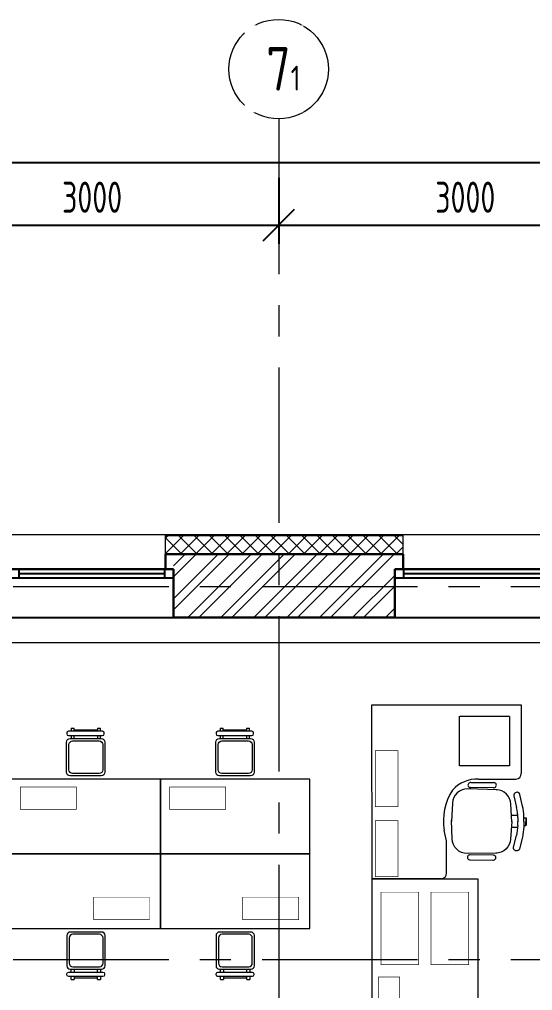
# Model space of a CAD drawing. Header units: millimetres. Extents: x -13407 to 158044, y -108832 to 109387.
# Drawn here: x 9486 to 13611, y 72037 to 79850 of the extents above; entities that cross this region are included whole.
import ezdxf

# ---------------------------------------------------------------- set-up
doc = ezdxf.new("R2010")
doc.units = ezdxf.units.MM
doc.linetypes.add('CENTER', pattern=[2, 1.25, -0.25, 0.25, -0.25])
doc.linetypes.add('HIDDEN', pattern=[6, 4, -2])
doc.layers.get('Defpoints').update_dxf_attribs({"color": 6})
for name, color, linetype, lineweight in [('АР_Навесной фасад', 5, 'Continuous', 5), ('АР_Оси', 193, 'Continuous', 9), ('АР_Оси размеры', 164, 'Continuous', 9), ('АР_Подоконники', 163, 'Continuous', 9), ('АР_Сущ Несущая стена', 202, 'Continuous', 30), ('АР_Утеплитель', 250, 'Continuous', 9), ('АР_Штриховка кирпич', 250, 'Continuous', 9), ('ТХ_мебель передв', 250, 'Continuous', 13)]:
    doc.layers.add(name, color=color, linetype=linetype, lineweight=lineweight)
doc.layers.add('АР_новое окно', color=160, linetype='Continuous')
doc.layers.add('ТХ_оборуд_учебн', color=80, linetype='Continuous')
doc.styles.add('ГОСТ 2.304', font='isocpeur.ttf', dxfattribs={"width": 0.7})
doc.dimstyles.new('СПДС', dxfattribs={"dimscale": 100, "dimtxt": 2.5, "dimasz": 2.5, "dimexe": 1.5, "dimexo": 0, "dimgap": 1, "dimtad": 1, "dimdec": 0, "dimrnd": 1, "dimtxsty": 'ГОСТ 2.304', "dimblk": 'OBLIQUE', "dimcen": 2.5, "dimdle": 1.5, "dimadec": 0, "dimazin": 2, "dimtfac": 0.75, "dimtdec": 0, "dimtmove": 1, "dimatfit": 3, "dimfxl": 1, "dimtolj": 1, "dimarcsym": 1})

# ---------------------------------------------------------------- blocks, each defined once
blk = doc.blocks.new('*U178')
at = {"layer": 'АР_новое окно', "lineweight": 20}
for p, q in [((0, 1310), (-70, 1310)), ((0, 0), (-70, 0))]:
    blk.add_line(p, q, dxfattribs=at)
at = {"layer": 'АР_новое окно'}
for p, q in [((-70, 1310), (-70, 0)), ((-70, 0), (-70, 1310)), ((0, 1310), (0, 0)), ((0, 1240), (-70, 1240)), ((-35, 1240), (-35, 70)), ((0, 70), (-70, 70))]:
    blk.add_line(p, q, dxfattribs=at)
blk = doc.blocks.new('*U185')
at = {"layer": 'АР_новое окно', "lineweight": 20}
for p, q in [((0, 1310), (-70, 1310)), ((0, 0), (-70, 0))]:
    blk.add_line(p, q, dxfattribs=at)
at = {"layer": 'АР_новое окно'}
for p, q in [((-70, 1310), (-70, 0)), ((-70, 0), (-70, 1310)), ((0, 1310), (0, 0)), ((0, 1240), (-70, 1240)), ((-35, 1240), (-35, 70)), ((0, 70), (-70, 70))]:
    blk.add_line(p, q, dxfattribs=at)
blk = doc.blocks.new('_Oblique')
at = {"color": 0, "linetype": 'ByBlock', "lineweight": -2}
blk.add_line((-0.5, -0.5), (0.5, 0.5), dxfattribs=at)
blk = doc.blocks.new('*D284')
at = {"layer": 'Defpoints', "color": 0, "ltscale": 100, "transparency": 16777216}
for p in [(11569.9, 78576.3), (8569.9, 78194.3), (11569.9, 78194.3)]:
    blk.add_point(p, dxfattribs=at)
at = {"layer": 'АР_Оси размеры', "color": 0, "lineweight": -2, "ltscale": 100, "transparency": 16777216}
for p, q in [((11569.9, 78576.3), (11569.9, 78044.3)), ((8569.9, 78194.3), (8569.9, 78344.3)), ((8419.9, 78194.3), (11719.9, 78194.3))]:
    blk.add_line(p, q, dxfattribs=at)
at = {"layer": 'АР_Оси размеры', "color": 0, "lineweight": -2, "ltscale": 100, "transparency": 16777216, "xscale": 250, "yscale": 250, "zscale": 250, "rotation": 180}
blk.add_blockref('_Oblique', (8569.9, 78194.3), dxfattribs=at)
at = {"layer": 'АР_Оси размеры', "color": 0, "lineweight": -2, "ltscale": 100, "transparency": 16777216, "xscale": 250, "yscale": 250, "zscale": 250}
blk.add_blockref('_Oblique', (11569.9, 78194.3), dxfattribs=at)
at = {"layer": 'АР_Оси размеры', "color": 0, "ltscale": 100, "transparency": 16777216, "insert": (10069.9, 78419.3), "char_height": 250, "attachment_point": 5, "style": 'ГОСТ 2.304'}
blk.add_mtext('\\A1;3000', dxfattribs=at)
blk = doc.blocks.new('*D285')
at = {"layer": 'Defpoints', "color": 0, "ltscale": 100, "transparency": 16777216}
for p in [(11569.9, 78576.3), (14569.9, 78570.6), (14569.9, 78194.3)]:
    blk.add_point(p, dxfattribs=at)
at = {"layer": 'АР_Оси размеры', "color": 0, "lineweight": -2, "ltscale": 100, "transparency": 16777216}
for p, q in [((11569.9, 78576.3), (11569.9, 78044.3)), ((14569.9, 78570.6), (14569.9, 78044.3)), ((11419.9, 78194.3), (14719.9, 78194.3))]:
    blk.add_line(p, q, dxfattribs=at)
at = {"layer": 'АР_Оси размеры', "color": 0, "lineweight": -2, "ltscale": 100, "transparency": 16777216, "xscale": 250, "yscale": 250, "zscale": 250, "rotation": 180}
blk.add_blockref('_Oblique', (11569.9, 78194.3), dxfattribs=at)
at = {"layer": 'АР_Оси размеры', "color": 0, "lineweight": -2, "ltscale": 100, "transparency": 16777216, "xscale": 250, "yscale": 250, "zscale": 250}
blk.add_blockref('_Oblique', (14569.9, 78194.3), dxfattribs=at)
at = {"layer": 'АР_Оси размеры', "color": 0, "ltscale": 100, "transparency": 16777216, "insert": (13069.9, 78419.3), "char_height": 250, "attachment_point": 5, "style": 'ГОСТ 2.304'}
blk.add_mtext('\\A1;3000', dxfattribs=at)
blk = doc.blocks.new('*D296')
at = {"layer": 'Defpoints', "color": 0, "ltscale": 100, "transparency": 16777216}
for p in [(-6430.1, 78699.7), (57079.9, 78699.7), (57079.9, 78699.7)]:
    blk.add_point(p, dxfattribs=at)
at = {"layer": 'АР_Оси размеры', "color": 0, "lineweight": -2, "ltscale": 100, "transparency": 16777216}
for p, q in [((-6430.1, 78699.7), (-6430.1, 78849.7)), ((57079.9, 78699.7), (57079.9, 78849.7)), ((-6580.1, 78699.7), (57229.9, 78699.7))]:
    blk.add_line(p, q, dxfattribs=at)
at = {"layer": 'АР_Оси размеры', "color": 0, "lineweight": -2, "ltscale": 100, "transparency": 16777216, "xscale": 250, "yscale": 250, "zscale": 250, "rotation": 180}
blk.add_blockref('_Oblique', (-6430.1, 78699.7), dxfattribs=at)
at = {"layer": 'АР_Оси размеры', "color": 0, "lineweight": -2, "ltscale": 100, "transparency": 16777216, "xscale": 250, "yscale": 250, "zscale": 250}
blk.add_blockref('_Oblique', (57079.9, 78699.7), dxfattribs=at)
at = {"layer": 'АР_Оси размеры', "color": 0, "ltscale": 100, "transparency": 16777216, "insert": (25324.9, 78924.7), "char_height": 250, "attachment_point": 5, "style": 'ГОСТ 2.304'}
blk.add_mtext('\\A1;63510', dxfattribs=at)
blk = doc.blocks.new('М-60')
at = {"extrusion": (-6.19742e-05, 0.000470712, 1)}
for p, q in [((7035415.4, 1186627.5, -0.2), (7035231.8, 1186626.6, -0.2)), ((7035049.2, 1186548.9, -0.1), (7035050.6, 1186548.5, -0.1)), ((7035202.1, 1186569.5, -0.1), (7035439, 1186576.2, -0.1)), ((7035232, 1186585.7, -0.1), (7035415.6, 1186586.5, -0.1)), ((7034998.3, 1186437.9, -0.1), (7035019.7, 1186530.9, -0.1)), ((7035068.3, 1186519.6, -0.1), (7035046.7, 1186425.8, -0.1)), ((7035085.8, 1186312.9, 0), (7035092.5, 1186454.7, -0.1)), ((7035563.1, 1186460.5, -0.1), (7035569.8, 1186312.9, 0)), ((7034971.3, 1186282.6, 0), (7034970.4, 1186343.1, -0.1)), ((7034989, 1186343.1, -0.1), (7034970.8, 1186343.1, -0.1)), ((7034970.8, 1186343.1, -0.1), (7034970.8, 1186282.6, 0)), ((7034989, 1186312.9, 0), (7034989, 1186356.2, -0.1)), ((7034989, 1186312.9, 0), (7034989, 1186343.1, -0.1)), ((7034989, 1186313.2, 0), (7034989.4, 1186282.9, 0)), ((7034989, 1186313.2, 0), (7034989.6, 1186269.8, 0)), ((7035037.4, 1186344.1, 0), (7035037.4, 1186312.9, 0)), ((7035037.8, 1186282.6, 0), (7035037.4, 1186313.9, 0)), ((7035037.8, 1186361.3, -0.1), (7035088.1, 1186361.3, -0.1)), ((7035085.7, 1186314.6, 0), (7035094.7, 1186172.9, 0)), ((7035565.2, 1186174.3, 0.1), (7035569.7, 1186322, 0)), ((7034989.4, 1186282.9, 0), (7034971.3, 1186282.6, 0)), ((7035038.5, 1186265.5, 0), (7035088.8, 1186266.3, 0)), ((7035000.2, 1186188.3, 0), (7035023, 1186095.7, 0.1)), ((7035071.5, 1186107.6, 0.1), (7035048.4, 1186201.2, 0)), ((7035052.8, 1186078.1, 0.1), (7035054.2, 1186078.5, 0.1)), ((7035206, 1186059.9, 0.1), (7035442.9, 1186056.7, 0.1)), ((7035236.1, 1186044.1, 0.1), (7035419.7, 1186046, 0.1)), ((7035420.2, 1186005.1, 0.1), (7035236.6, 1186003.1, 0.1))]:
    blk.add_line(p, q, dxfattribs=at)
for centre, start, end in [((7035230, 1186606.2, 122.4), 84.99867, 275.52472), ((7035417.4, 1186607.1, 122.4), 264.99867, 95.52472), ((7035234.4, 1186023.7, 122.4), 85.34791, 275.87397), ((7035421.8, 1186025.7, 122.4), 265.34791, 95.87397)]:
    blk.add_arc(centre, 20.6, start, end, dxfattribs=at)
at = {"extrusion": (6.19742e-05, -0.000470712, -1)}
for centre, major_axis, start_param, end_param in [((7035043.3, 1186525.4, -0.1), (15.6, 18.5, 0), 4.240369, 5.829345), ((7035044.7, 1186525.1, -0.1), (15.6, 18.5, 0), -0.45384, 1.098777), ((7035213.4, 1186449, -0.1), (77.8, 92.6, 0), 4.061153, 5.558057), ((7035442.2, 1186455, -0.1), (77.8, 92.6, 0), -0.725128, 0.826554), ((7035352, 1186356.2, 0), (-277.9, 233.5, -0.1), 5.584367, 5.811166), ((7035400.4, 1186344.1, 0), (233.5, 277.9, -0.1), 4.01357, 4.240369)]:
    blk.add_ellipse(centre, major_axis=major_axis, ratio=1, start_param=start_param, end_param=end_param, dxfattribs=at)
at = {"extrusion": (-6.19742e-05, 0.000470712, 1)}
for centre, major_axis, start_param, end_param in [((7035352.6, 1186275.3, 0), (-274.3, -237.7, 0.1), 5.584367, 5.811166), ((7035400.8, 1186288.2, 0), (237.7, -274.3, 0.1), 4.01357, 4.240369), ((7035215.4, 1186180.5, 0), (79.2, -91.4, 0), 4.061153, 5.558057), ((7035444.3, 1186178, 0.1), (79.2, -91.4, 0), -0.725128, 0.826554), ((7035046.5, 1186101.5, 0.1), (15.8, -18.3, 0), 4.240369, 5.829345), ((7035048, 1186101.8, 0.1), (15.8, -18.3, 0), -0.45384, 1.098777)]:
    blk.add_ellipse(centre, major_axis=major_axis, ratio=1, start_param=start_param, end_param=end_param, dxfattribs=at)
blk = doc.blocks.new('стол угловой 1200х1400')
at = {"extrusion": (-6.20986e-05, 0.000470696, 1)}
for p, q in [((-20568.3, 33327.6, -393.6), (-20014.8, 33327.8, -393.6)), ((-20568, 32127.6, -393), (-20568.3, 33327.6, -393.6)), ((-19969.8, 32984.7, -393.4), (-19969.8, 33284.7, -393.5)), ((-19213.1, 32728, -393.2), (-19472.2, 32727.9, -393.2)), ((-19168.1, 32683, -393.2), (-19168, 32128, -392.9)), ((-19168, 32128, -392.9), (-20568, 32127.6, -393))]:
    blk.add_line(p, q, dxfattribs=at)
at = {"linetype": 'HIDDEN', "ltscale": 0.1}
blk.add_lwpolyline([(-20475.6, 33232.1), (-20075.6, 33232.2), (-20075.5, 32832.2), (-20475.5, 32832.1)], close=True, dxfattribs=at)
at = {"extrusion": (-6.20986e-05, 0.000470696, 1), "elevation": -376.6}
blk.add_lwpolyline([(-19472.3, 32728.1), (-19556.8, 32709)], dxfattribs=at)
at = {"extrusion": (-6.20986e-05, 0.000470696, 1)}
for centre, radius, start, end in [((-20014.8, 33283, -376.6), 45, 2.48168, 90.01514), ((-19697, 32975.5, -376.6), 272.9, 178.02217, 227.37552), ((-19635.3, 33157.4, -376.6), 455.2, 237.21039, 279.93933), ((-19213.1, 32683.2, -376.6), 45, 0.01514, 90.01514)]:
    blk.add_arc(centre, radius, start, end, dxfattribs=at)
blk = doc.blocks.new('стул 5  340х340')
at = {"linetype": 'ByBlock', "extrusion": (-6.19742e-05, 0.000470712, 1)}
for p, q in [((-15086.8, 16641.7, 196.8), (-15361.1, 16641.7, 196.8)), ((-15340.7, 16664.9, 196.8), (-15316.5, 16664.9, 196.8)), ((-15340.7, 16664.9, 196.8), (-15340.7, 16641.7, 196.8)), ((-15316.5, 16641.7, 196.8), (-15316.5, 16664.9, 196.8)), ((-15316.5, 16653.3, 196.8), (-15128.7, 16653.3, 196.8)), ((-15128.7, 16664.9, 196.8), (-15104.4, 16664.9, 196.8)), ((-15128.7, 16664.9, 196.8), (-15128.7, 16641.7, 196.8)), ((-15104.4, 16641.7, 196.8), (-15104.4, 16664.9, 196.8)), ((-15375, 16627.7, 196.8), (-15375, 16619.9, 196.8)), ((-15361.1, 16605.9, 196.8), (-15086.8, 16605.9, 196.9)), ((-15340.7, 16605.9, 196.8), (-15340.7, 16583.2, 196.9)), ((-15316.5, 16583.2, 196.9), (-15316.5, 16605.9, 196.8)), ((-15128.7, 16605.9, 196.9), (-15128.7, 16583.2, 196.9)), ((-15104.4, 16583.2, 196.9), (-15104.4, 16605.9, 196.9)), ((-15072.8, 16619.9, 196.8), (-15072.8, 16627.7, 196.8))]:
    blk.add_line(p, q, dxfattribs=at)
at = {"ltscale": 100, "extrusion": (-6.19742e-05, 0.000470712, 1), "elevation": 205.6}
for points in [[(-15347.9, 16582.9), (-15097, 16582.9, -0.414169), (-15068.3, 16554.2), (-15068.3, 16312.2, -0.414258), (-15097, 16283.5), (-15347.9, 16283.5, -0.414169), (-15376.6, 16312.2), (-15376.6, 16554.2, -0.414258)], [(-15328.2, 16563.2), (-15113.6, 16563.2, -0.414214), (-15084.9, 16534.4), (-15084.9, 16330.6, -0.414214), (-15113.6, 16301.9), (-15328.2, 16301.9, -0.414214), (-15356.9, 16330.6), (-15356.9, 16534.4, -0.414214)]]:
    blk.add_lwpolyline(points, format="xyb", close=True, dxfattribs=at)
at = {"linetype": 'ByBlock', "extrusion": (-6.19742e-05, 0.000470712, 1)}
for centre, start, end in [((-15361, 16627.6, 205.6), 90, 180), ((-15086.8, 16627.6, 205.6), 0, 90), ((-15361, 16619.8, 205.6), 180, 270), ((-15086.8, 16619.8, 205.6), 270, 0)]:
    blk.add_arc(centre, 13.9, start, end, dxfattribs=at)
blk = doc.blocks.new('У021-2')
at = {"layer": 'ТХ_мебель передв', "ltscale": 100, "const_width": 2}
blk.add_lwpolyline([(-69845.6, 128050.5), (-68645.6, 128050.5), (-68645.6, 128650.5), (-69845.6, 128650.5)], close=True, dxfattribs=at)

msp = doc.modelspace()

# ---------------------------------------------------------------- hatches: boundary and pattern name
at = {"layer": 'АР_Утеплитель', "ltscale": 100}
h = msp.add_hatch(dxfattribs=at)
h.set_pattern_fill('ANSI37', color=256, scale=700)
h.set_pattern_definition([(45, (-965800.03, 111439.34), (-61.871843, 61.871843), []), (135, (-965800.03, 111439.34), (-61.871843, -61.871843), [])])
h.paths.add_polyline_path([(12569.9, 75547.2), (10659.9, 75547.2), (10659.9, 75697.2), (12569.9, 75697.2)])
at = {"layer": 'АР_Штриховка кирпич', "ltscale": 100}
h = msp.add_hatch(dxfattribs=at)
h.set_pattern_fill('ANSI32', color=256, scale=500)
h.set_pattern_definition([(45, (-987554.71, 112113.38), (-132.58252, 132.58252), []), (45, (-987466.32, 112113.38), (-132.58252, 132.58252), [])])
h.paths.add_polyline_path([(12504.9, 75547.2), (10724.9, 75547.2), (10724.9, 75037.2), (12504.9, 75037.2)])

# ---------------------------------------------------------------- linework, layer by layer
at = {"layer": 'АР_Навесной фасад', "ltscale": 100}
for p, q in [((5149.9, 75707.2), (14989.9, 75707.2)), ((10659.9, 75697.2), (12569.9, 75697.2))]:
    msp.add_line(p, q, dxfattribs=at)
for points in [[(10659.9, 75547.2), (10659.9, 75707.2)], [(12569.9, 75547.2), (12569.9, 75707.2)]]:
    msp.add_lwpolyline(points, dxfattribs=at)
at = {"layer": 'АР_новое окно'}
for p, q in [((9414.9, 75037.2), (10724.9, 75037.2)), ((12504.9, 75037.2), (13814.9, 75037.2))]:
    msp.add_line(p, q, dxfattribs=at)
at = {"layer": 'АР_Оси', "linetype": 'CENTER', "ltscale": 1000}
for p, q in [((11569.9, 79049.7), (11569.9, 23317.3)), ((-12563.8, 75287.2), (70614.6, 75287.2)), ((-12563.8, 72287.2), (70614.6, 72287.2))]:
    msp.add_line(p, q, dxfattribs=at)
at = {"layer": 'АР_Оси', "ltscale": 0.5}
msp.add_circle((11569.9, 79449.7), 400, dxfattribs=at)
at = {"layer": 'АР_Подоконники', "ltscale": 100}
msp.add_line((5819.9, 74837.2), (14319.9, 74837.2), dxfattribs=at)
at = {"layer": 'АР_Сущ Несущая стена', "ltscale": 100}
for p, q in [((10659.9, 75547.2), (12569.9, 75547.2)), ((10659.9, 75428.3), (10659.9, 75547.2)), ((12569.9, 75428.3), (12569.9, 75547.2)), ((10659.9, 75428.3), (10724.9, 75428.3)), ((10724.9, 75428.3), (10724.9, 75037.2)), ((12504.9, 75428.3), (12504.9, 75037.2)), ((12504.9, 75428.3), (12569.9, 75428.3)), ((10724.9, 75037.2), (12504.9, 75037.2))]:
    msp.add_line(p, q, dxfattribs=at)
at = {"layer": 'АР_Сущ Несущая стена', "lineweight": 15, "ltscale": 100}
for p, q in [((9414.9, 75428.3), (10724.9, 75428.3)), ((12504.9, 75428.3), (13814.9, 75428.3))]:
    msp.add_line(p, q, dxfattribs=at)
at = {"layer": 'ТХ_мебель передв', "ltscale": 100}
for points in [[(9420.1, 73136.9), (10620.1, 73136.9), (10620.1, 73736.9), (9420.1, 73736.9)], [(10620.1, 73136.9), (11820.1, 73136.9), (11820.1, 73736.9), (10620.1, 73736.9)], [(9420.1, 72536.9), (10620.1, 72536.9), (10620.1, 73136.9), (9420.1, 73136.9)], [(10620.1, 72536.9), (11820.1, 72536.9), (11820.1, 73136.9), (10620.1, 73136.9)]]:
    msp.add_lwpolyline(points, close=True, dxfattribs=at)
at = {"layer": 'ТХ_мебель передв', "elevation": 0.7}
msp.add_lwpolyline([(13170.3, 72936.8), (13170.3, 71136.8), (12320.3, 71136.8), (12320.3, 72936.8)], close=True, dxfattribs=at)
at = {"layer": 'ТХ_оборуд_учебн', "ltscale": 100, "const_width": 5}
for points, elevation in [([(12348, 73966.5), (12348, 73516.5), (12528, 73516.5), (12528, 73966.5)], 393.7), ([(12528, 73403.5), (12528, 72953.5), (12348, 72953.5), (12348, 73403.5)], 0.7), ([(12696.3, 72246.3), (12393.4, 72246.3), (12393.4, 72828.8), (12696.3, 72828.8)], 0.5), ([(13096.3, 72246.3), (12793.4, 72246.3), (12793.4, 72828.8), (13096.3, 72828.8)], 0.5), ([(12369.9, 71866.5), (12369.9, 72146.6), (12541.5, 72146.6), (12541.5, 71866.5)], 0.5)]:
    msp.add_lwpolyline(points, close=True, dxfattribs=dict(at, elevation=elevation))
at = {"layer": 'ТХ_оборуд_учебн', "const_width": 5}
for points in [[(9494.1, 73494.9), (9944.1, 73494.9), (9944.1, 73674.9), (9494.1, 73674.9)], [(10694.1, 73494.9), (11144.1, 73494.9), (11144.1, 73674.9), (10694.1, 73674.9)], [(10081.4, 72788.7), (10531.4, 72788.7), (10531.4, 72608.7), (10081.4, 72608.7)], [(11281.4, 72788.7), (11731.4, 72788.7), (11731.4, 72608.7), (11281.4, 72608.7)]]:
    msp.add_lwpolyline(points, close=True, dxfattribs=at)

# ---------------------------------------------------------------- block references
at = {"layer": 'АР_новое окно', "xscale": -1, "rotation": 90}
for name, p in [('*U185', (10724.9, 75358.3)), ('*U178', (13814.9, 75358.3))]:
    msp.add_blockref(name, p, dxfattribs=at)
at = {"layer": 'ТХ_мебель передв'}
for name, p, rotation in [('стол угловой 1200х1400', (-19807.7, 53768.9, 393.6), 270), ('М-60', (7066506.5, 1147675, 393.6), 179.0887326624885)]:
    msp.add_blockref(name, p, dxfattribs=dict(at, rotation=rotation))
for name, p in [('стул 5  340х340', (25241, 57482.1, -197)), ('стул 5  340х340', (26441, 57482.1, -197)), ('У021-2', (79265.7, -54913.5)), ('У021-2', (80465.7, -54913.5)), ('У021-2', (79265.7, -55513.5)), ('У021-2', (80465.7, -55513.5))]:
    msp.add_blockref(name, p, dxfattribs=at)
at = {"layer": 'ТХ_мебель передв', "xscale": -1, "rotation": 180}
for p in [(25242.6, 88791.8, -197), (26442.6, 88791.8, -197)]:
    msp.add_blockref('стул 5  340х340', p, dxfattribs=at)

# ---------------------------------------------------------------- dimensions: what is measured, and where the dimension line sits
at = {"layer": 'АР_Оси размеры', "ltscale": 100}
for base, p1, p2, picture, middle in [((11569.9, 78194.3), (8569.9, 78194.3), (11569.9, 78576.3), '*D284', (10069.9, 78419.3)), ((14569.9, 78194.3), (11569.9, 78576.3), (14569.9, 78570.6), '*D285', (13069.9, 78419.3))]:
    dim = msp.add_linear_dim(base=base, p1=p1, p2=p2, dimstyle='СПДС', dxfattribs=at)
    dim.commit()
    dim.dimension.update_dxf_attribs({"geometry": picture, "text_midpoint": middle})

# ---------------------------------------------------------------- next in the draw order: texts
at = {"layer": 'АР_Оси', "insert": (11470.1, 79627.4), "char_height": 350, "width": 123.867, "attachment_point": 1, "line_spacing_factor": 1.149209, "style": 'ГОСТ 2.304', "bg_fill": 2}
msp.add_mtext('{\\W0.8;7\\H0.57143x;1}', dxfattribs=at)

# ---------------------------------------------------------------- next in the draw order: dimensions: what is measured, and where the dimension line sits
at = {"layer": 'АР_Оси размеры', "ltscale": 100}
dim = msp.add_linear_dim(base=(57079.9, 78699.7), p1=(-6430.1, 78699.7), p2=(57079.9, 78699.7), dimstyle='СПДС', dxfattribs=at)
dim.commit()
dim.dimension.update_dxf_attribs({"geometry": '*D296', "text_midpoint": (25324.9, 78924.7)})

doc.saveas('drawing.dxf')
